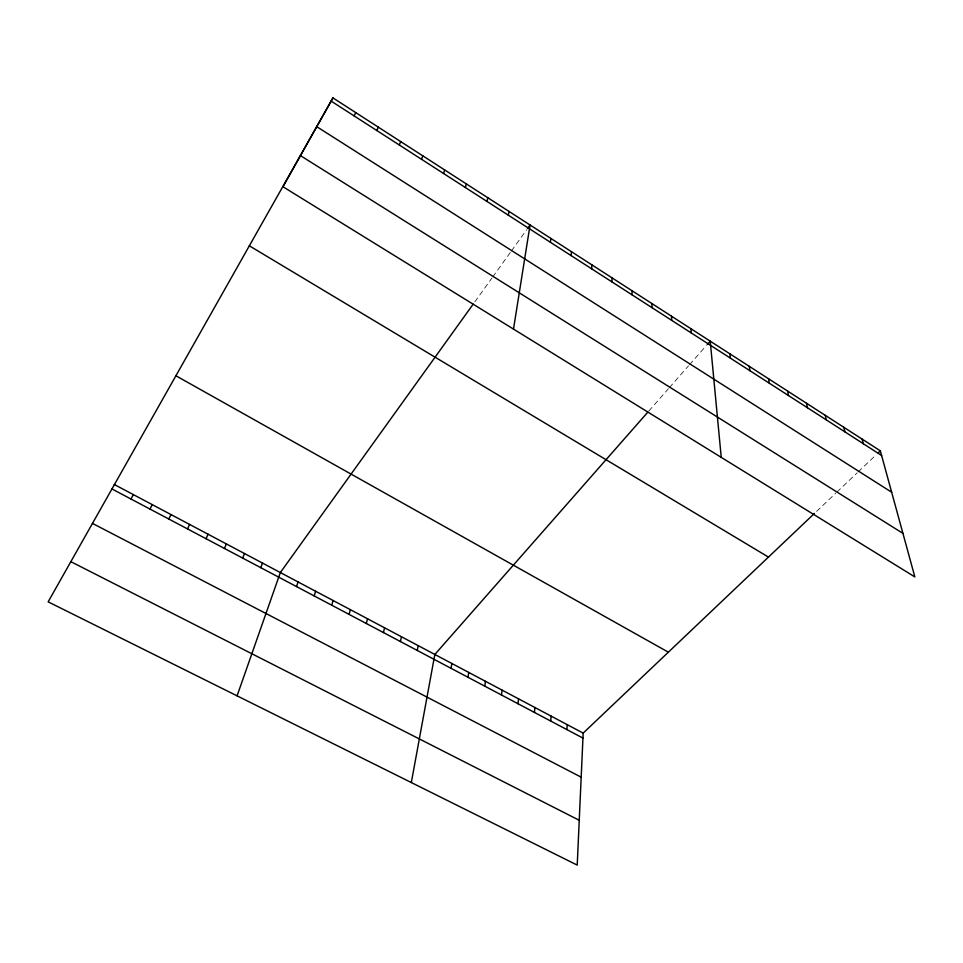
<?xml version="1.0" encoding="UTF-8"?>
<svg xmlns="http://www.w3.org/2000/svg" width="963" height="963" viewBox="0 0 963 963"><rect width="100%" height="100%" fill="white"/><g stroke="black" fill="none" stroke-linecap="round" stroke-linejoin="round"><path stroke-width="0.72" stroke-dasharray="4.82 3.61" d="M474.831 301.864L491.852 278.163M492.719 276.959L510.559 252.137M511.389 250.982L526.641 229.748M648.785 411.057L668.394 388.751M669.345 387.668L688.533 365.832M689.508 364.736L706.252 345.681M816.576 511.389L835.836 493.092M836.931 492.069L857.094 472.905M858.141 471.918L876.077 454.873"/><path stroke-width="1.44" d="M632.077 294.847L632.101 290.79M611.962 281.894L612.095 277.886M814.445 513.411L583.169 733.108L577.222 865.099L48.15 601.839L332.945 97.901L880.326 450.84L914.85 576.921L282.978 186.75L332.945 97.901M566.906 729.605L567.195 724.645M591.643 268.821L591.884 264.861M550.74 721.058L551.101 716.111M534.453 712.439L534.886 707.504M571.119 255.604L571.48 251.704M518.034 703.76L518.539 698.837M501.482 694.997L502.06 690.11M550.391 242.267L550.872 238.415M484.798 686.174L485.46 681.298M467.994 677.29L468.716 672.427M513.496 329.093L530.059 224.993L527.495 228.556M451.045 668.322L451.852 663.483M411.321 782.546L434.843 654.467L647.822 412.164M508.308 215.17L509.03 211.439M417.256 650.446L418.219 645.643M400.415 641.539L401.451 636.76M486.953 201.423L487.796 197.752M383.443 632.559L384.562 627.804M366.325 623.506L367.529 618.776M349.088 614.394L350.363 609.675M465.37 187.532L466.345 183.921M331.705 605.197L333.066 600.503M314.191 595.928L315.635 591.258M443.57 173.496L444.677 169.945M296.532 586.587L298.061 581.941M237.079 695.852L280.341 572.552L473.146 304.2M421.541 159.316L422.793 155.837M260.78 567.676L262.49 563.078M242.688 558.107L244.494 553.532M399.296 144.992L400.68 141.573M224.451 548.453L226.341 543.914M206.058 538.726L208.044 534.212M376.81 130.511L378.327 127.164M187.52 528.928L189.603 524.438M168.826 519.033L171.005 514.567M354.095 115.885L355.756 112.611M149.987 509.066L152.25 504.636M130.98 499.015L133.351 494.609M707.251 344.549L710.225 341.167L721.239 457.377M878.196 452.863L880.326 450.84M70.805 561.646L579.245 820.271M92.388 523.354L581.183 777.189M111.816 488.879L582.94 738.091M114.284 484.497L583.169 733.108M175.82 375.714L668.358 652.192M249.297 245.782L768.462 557.096M300.468 155.645L902.921 533.37M316.767 126.671L891.654 492.225M331.14 101.115L881.602 455.487M862.138 439.116L863.317 443.726M843.781 427.283L844.876 431.845M825.255 415.33L826.254 419.856M806.537 403.268L807.439 407.746M787.65 391.086L788.456 395.528M768.57 378.784L769.281 383.178M749.31 366.373L749.924 370.719M729.858 353.83L730.375 358.128M690.977 328.756L691.278 332.957M671.536 316.225L671.729 320.378M651.915 303.562L651.999 307.679"/></g></svg>
